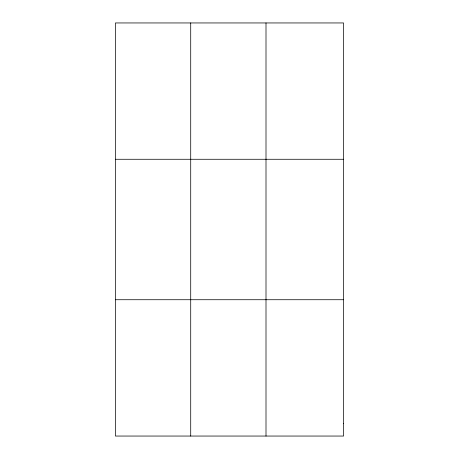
<?xml version="1.0" encoding="UTF-8"?>
<svg xmlns="http://www.w3.org/2000/svg" width="459" height="459" viewBox="0 0 459 459"><rect width="100%" height="100%" fill="white"/><g stroke="black" fill="none" stroke-linecap="round" stroke-linejoin="round"><path stroke-width="0.69" d="M190.714 436.05L190.714 22.95M266.002 436.05L266.002 22.95M115.427 159.273L343.573 159.273M115.427 299.727L343.573 299.727M343.573 423.657L343.573 436.05L115.427 436.05L115.427 22.95L343.573 22.95L343.573 423.657"/></g></svg>
